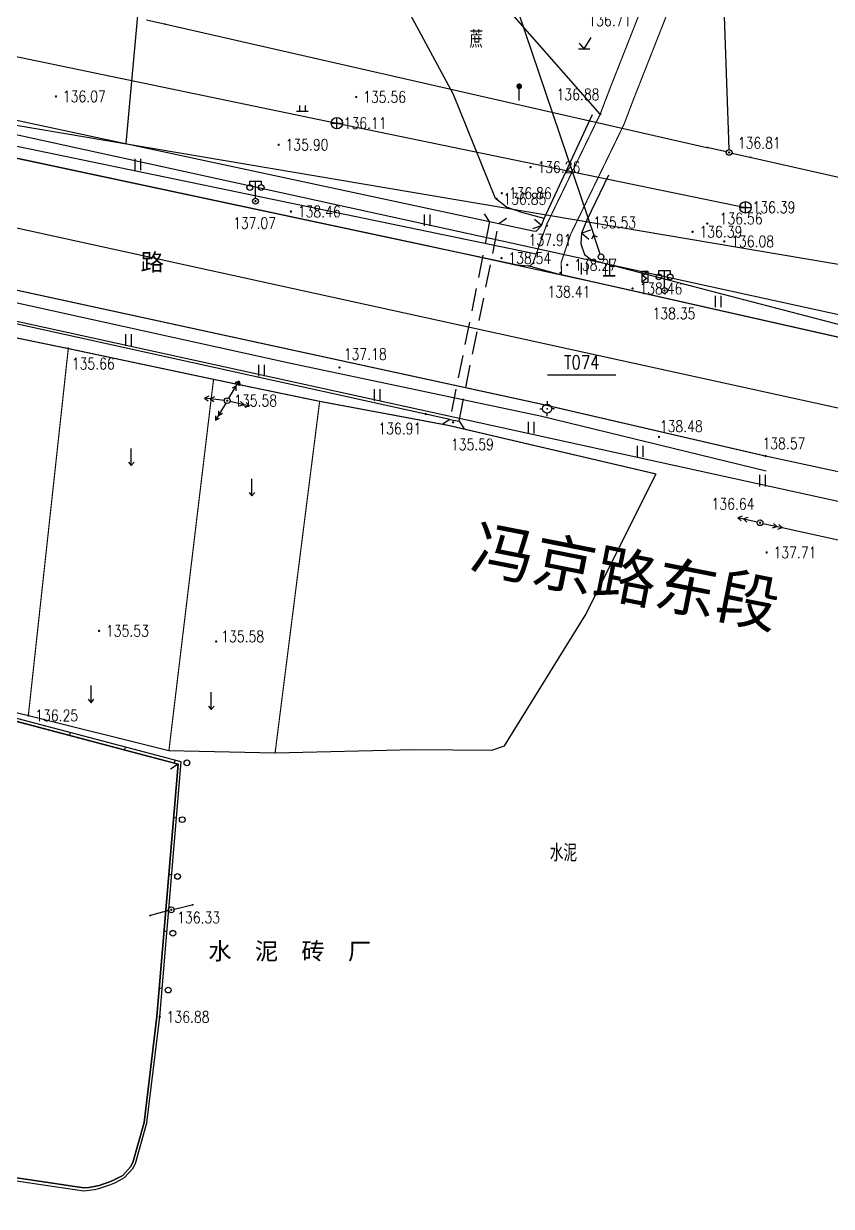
# Model space of a CAD drawing. Extents: x 529262 to 576451, y 2694391 to 2717535.
# Drawn here: x 564022 to 564092.9, y 2711331.8 to 2711435.6 of the extents above; entities that cross this region are included whole.
import ezdxf
from ezdxf.enums import TextEntityAlignment as Align
from ezdxf.xclip import XClip

# ---------------------------------------------------------------- set-up
doc = ezdxf.new("R2010")
doc.units = 0
doc.header["$XCLIPFRAME"] = 0
doc.linetypes.add('X2', pattern=[10, 8, -2])
doc.linetypes.add('X5', pattern=[3, 2, -1])
for name, color, linetype in [('COMPONENT', 8, 'Continuous'), ('DLDW', 8, 'Continuous'), ('DLSS', 4, 'Continuous'), ('DMTZ', 8, 'Continuous'), ('GCD', 8, 'Continuous'), ('GXYZ', 8, 'Continuous'), ('JMD', 8, 'Continuous'), ('KZD', 8, 'Continuous'), ('PP-COM', 7, 'Continuous'), ('RD-中线', 40, 'Continuous'), ('RD-红线', 7, 'Continuous'), ('RD-路名', 7, 'Continuous'), ('ZBTZ', 8, 'Continuous'), ('ZJ', 7, 'Continuous')]:
    doc.layers.add(name, color=color, linetype=linetype)
doc.styles.add('HZ', font='rs.shx', dxfattribs={"width": 0.8, "bigfont": 'hztxt.shx'})
doc.styles.add('romanc', font='romanc.shx', dxfattribs={"width": 0.8})
doc.styles.add('等线体', font='simhei.ttf')
doc.styles.add('黑体', font='simhei.ttf')
doc.linetypes.add('10411', pattern='A,2,[150,AAA.SHX,S=1,R=0,X=0,Y=1],2,[151,AAA.SHX,S=1,R=0,X=0,Y=3],1e-11', length=4)
doc.linetypes.add('10421', pattern='A,2,[150,AAA.SHX,S=0.5,R=0,X=0,Y=0.5],1e-11', length=2)
doc.linetypes.add('10422', pattern='A,0.75,[150,AAA.SHX,S=0.5,R=0,X=0,Y=0.5],1.5,[177,AAA.SHX,S=1,R=0,X=0,Y=0.4],0.75', length=3)
doc.linetypes.add('1161', pattern='A,0,[149,AAA.SHX,S=0.15,R=0,X=0,Y=0],-1.6', length=1.6)
doc.linetypes.add('732', pattern='A,9,-0.5,[162,AAA.SHX,S=1,R=0,X=0,Y=0],-0.5', length=10)

# ---------------------------------------------------------------- blocks, each defined once
blk = doc.blocks.new('A$C19FD0107')
at = {"layer": 'RD-中线', "color": 8, "linetype": 'Continuous', "flags": 128}
blk.add_lwpolyline([(-6861.03, 17001.72), (-7060.42, 17045.41, 0.117908), (-7116.23, 17044.26), (-7165.18, 17031.49)], format="xyb", dxfattribs=at)
at = {"layer": 'RD-红线', "color": 8, "linetype": 'Continuous', "flags": 128}
for points in [[(-6889.09, 17016.06), (-7058.71, 17053.22, 0.098729), (-7108.76, 17054.1, 0.098729)], [(-6862.74, 16993.9), (-7062.12, 17037.59, 0.117895), (-7114.21, 17036.52), (-7120.78, 17034.81)]]:
    blk.add_lwpolyline(points, format="xyb", dxfattribs=at)
blk = doc.blocks.new('gc013a')
at = {"linetype": 'Continuous'}
blk.add_line((0.5, 0), (4, 0), dxfattribs=at)
at = {"linetype": 'Continuous', "flags": 128}
for points in [[(2.31, -0.4), (3, 0), (2.31, 0.4)], [(3.31, -0.4), (4, 0), (3.31, 0.4)]]:
    blk.add_lwpolyline(points, dxfattribs=at)
blk = doc.blocks.new('GC200')
at = {"linetype": 'Continuous', "const_width": 0.2, "flags": 128}
blk.add_lwpolyline([(-0.1, 0, 1), (0.1, 0, 1)], format="xyb", close=True, dxfattribs=at)
blk = doc.blocks.new('gc097')
at = {"color": 8}
for p, q in [((-1, 2.9), (-1, 3.5)), ((-1, 3.5), (1, 3.5)), ((0, 0.5), (0, 3.5)), ((1, 3.5), (1, 2.9))]:
    blk.add_line(p, q, dxfattribs=at)
for centre in [(-1, 2.4), (1, 2.4), (0, 0)]:
    blk.add_circle(centre, 0.5, dxfattribs=at)
blk = doc.blocks.new('gc037')
for p, q in [((0, 0), (-1.39, 0.8)), ((-1.39, -0.8), (0, 0))]:
    blk.add_line(p, q)
blk = doc.blocks.new('gc170')
at = {"color": 8, "linetype": 'Continuous'}
blk.add_circle((0, 0), 0.5, dxfattribs=at)
blk = doc.blocks.new('gc013c')
at = {"linetype": 'Continuous'}
blk.add_line((0.5, 0), (4, 0), dxfattribs=at)
at = {"linetype": 'Continuous', "const_width": 0.15, "flags": 128}
blk.add_lwpolyline([(3.775, 0, 1), (3.925, 0, 1)], format="xyb", close=True, dxfattribs=at)
blk = doc.blocks.new('gc013b')
at = {"linetype": 'Continuous'}
blk.add_line((0.5, 0), (4, 0), dxfattribs=at)
at = {"linetype": 'Continuous', "flags": 128}
blk.add_lwpolyline([(3.5, 0.5), (4, 0), (3.5, -0.5)], dxfattribs=at)
blk = doc.blocks.new('gc123')
at = {"color": 8}
for p, q in [((-1, 0), (1, 0)), ((0, 0), (-0.8, 1)), ((0, 0), (1.2, 2))]:
    blk.add_line(p, q, dxfattribs=at)
blk = doc.blocks.new('gc165')
at = {"color": 8}
blk.add_line((0, 0), (0, 2), dxfattribs=at)
at = {"color": 8, "const_width": 0.5}
blk.add_lwpolyline([(-0.25, 2.5, 1), (0.25, 2.5, 1)], format="xyb", close=True, dxfattribs=at)
blk = doc.blocks.new('gc119')
at = {"color": 8}
for p, q in [((-1, 0), (1, 0)), ((-0.5, 1), (-0.5, 0)), ((0.5, 1), (0.5, 0))]:
    blk.add_line(p, q, dxfattribs=at)
blk = doc.blocks.new('gc121')
at = {"color": 8}
for p, q in [((-0.5, -1), (-0.5, 1)), ((0.5, -1), (0.5, 1))]:
    blk.add_line(p, q, dxfattribs=at)
blk = doc.blocks.new('gc234')
at = {"linetype": 'Continuous'}
for p, q in [((-0.5, 0), (-0.5, 2)), ((-0.5, 2), (0.5, 2)), ((0.5, 0), (-0.5, 0)), ((0.35, 1.75), (-0.35, 1.25)), ((-0.35, 1.25), (0.35, 0.75)), ((0.35, 0.75), (-0.35, 0.25)), ((0.5, 2), (0.5, 0))]:
    blk.add_line(p, q, dxfattribs=at)
blk = doc.blocks.new('gc116')
at = {"color": 8}
for p, q in [((-1.3, 0), (-0.8, 0)), ((0, 1.3), (0, 0.8)), ((1.3, 0), (0.8, 0)), ((0, -1.3), (0, -0.8))]:
    blk.add_line(p, q, dxfattribs=at)
blk.add_circle((0, 0), 0.8, dxfattribs=at)
blk.add_point((0, 0), dxfattribs=at)
blk = doc.blocks.new('gc120')
at = {"color": 8}
for p, q in [((0, 0), (0, 3)), ((-0.5, 0.6), (0, 0)), ((0, 0), (0.5, 0.6))]:
    blk.add_line(p, q, dxfattribs=at)
blk = doc.blocks.new('gcbj0102')
for p, q in [((-1, 0), (1, 0)), ((0, -1), (0, 1))]:
    blk.add_line(p, q)
blk.add_circle((0, 0), 1)

msp = doc.modelspace()

# ---------------------------------------------------------------- linework, layer by layer
at = {"color": 8, "linetype": 'Continuous', "flags": 128}
msp.add_lwpolyline([(563880.523, 2711450.504), (564182.421, 2711399.466)], dxfattribs=at)
at = {"layer": 'DLSS', "linetype": 'Continuous', "lineweight": -2}
for p, q in [((564062.903, 2711418.225), (564062.459, 2711418.891)), ((564063.707, 2711418.064), (564064.373, 2711418.507)), ((564062.903, 2711418.225), (564063.707, 2711418.064)), ((564059.421, 2711400.871), (564058.755, 2711400.428)), ((564059.421, 2711400.871), (564060.225, 2711400.71)), ((564060.225, 2711400.71), (564060.668, 2711400.044))]:
    msp.add_line(p, q, dxfattribs=at)
at = {"layer": 'DLSS', "linetype": 'X5', "lineweight": -2}
for p, q in [((564062.903, 2711418.225), (564059.421, 2711400.871)), ((564060.225, 2711400.71), (564063.707, 2711418.064))]:
    msp.add_line(p, q, dxfattribs=at)
at = {"layer": 'DLSS', "linetype": 'X2', "lineweight": -2, "const_width": 0.1, "elevation": 138.16, "flags": 128}
msp.add_lwpolyline([(564066.458, 2711414.318), (564066.726, 2711414.618), (564067.918, 2711417.988), (564072.608, 2711427.648), (564073.395, 2711429.723), (564076.128, 2711436.658), (564076.661, 2711438.091), (564077.989, 2711441.093), (564078.452, 2711442.093), (564078.435, 2711442.56)], dxfattribs=at)
at = {"layer": 'DLSS', "linetype": 'Continuous', "lineweight": -2, "const_width": 0.1, "elevation": 138.16, "flags": 128}
msp.add_lwpolyline([(564101.549, 2711406.256), (564069.221, 2711413.554), (564069.177, 2711414.623), (564069.995, 2711417.072), (564074.693, 2711426.748), (564075.512, 2711428.905), (564078.246, 2711435.846), (564078.781, 2711437.28), (564079.646, 2711439.724), (564080.084, 2711440.931), (564080.628, 2711441.928)], dxfattribs=at)
at = {"layer": 'DLSS', "linetype": 'Continuous', "const_width": 0.1, "flags": 128}
for points in [[(564066.458, 2711414.318), (564065.54, 2711414.365), (563983.332, 2711431.877)], [(564066.458, 2711414.318), (564065.54, 2711414.365), (563983.332, 2711431.877)], [(564087.118, 2711397.648), (564067.384, 2711402.218)]]:
    msp.add_lwpolyline(points, dxfattribs=at)
at = {"layer": 'DLSS', "linetype": 'Continuous', "const_width": 0.1, "elevation": 138.57, "flags": 128}
msp.add_lwpolyline([(564067.384, 2711402.218), (564011.726, 2711414.305)], dxfattribs=at)
msp.add_lwpolyline([(564067.384, 2711402.218), (564011.726, 2711414.305)], dxfattribs=at)
at = {"layer": 'DMTZ', "linetype": '10421', "lineweight": -2, "flags": 128}
for points in [[(564067.685, 2711418.501), (564065.729, 2711419.027), (564064.383, 2711419.478), (564063.432, 2711420.247), (564059.731, 2711429.353), (564054.316, 2711439.438), (564050.946, 2711446.978), (564050.538, 2711447.306), (564033.463, 2711452.366), (564031.078, 2711452.746), (564025.702, 2711452.899), (564020.704, 2711453.126), (564010.735, 2711452.771)], [(564067.685, 2711418.501), (564065.729, 2711419.027), (564064.383, 2711419.478), (564063.432, 2711420.247), (564059.731, 2711429.353), (564054.316, 2711439.438), (564050.946, 2711446.978), (564050.538, 2711447.306), (564033.463, 2711452.366), (564031.078, 2711452.746), (564025.702, 2711452.899), (564020.704, 2711453.126), (564010.735, 2711452.771)], [(564009.809, 2711377.925), (564022.437, 2711374.895), (564034.769, 2711371.811), (564044.085, 2711371.613), (564056.294, 2711371.905), (564063.087, 2711371.863), (564064.222, 2711372.221), (564071.282, 2711383.656), (564077.507, 2711396.077)]]:
    msp.add_lwpolyline(points, dxfattribs=at)
at = {"layer": 'DMTZ', "linetype": '10411', "lineweight": -2, "flags": 128}
for points in [[(563983.51, 2711433.441), (563992.213, 2711430.881), (564066.999, 2711415.389)], [(563983.51, 2711433.441), (563992.213, 2711430.881), (564066.999, 2711415.389)], [(564087.175, 2711396.335), (564067.483, 2711401.123), (564045.325, 2711405.805), (564014.413, 2711412.601)], [(564087.175, 2711396.335), (564067.483, 2711401.123), (564045.325, 2711405.805), (564014.413, 2711412.601)]]:
    msp.add_lwpolyline(points, dxfattribs=at)
at = {"layer": 'DMTZ', "linetype": '10422', "lineweight": -2, "flags": 128}
for points in [[(563992.679, 2711433.236), (564017.013, 2711428.062), (564062.903, 2711418.225), (564063.707, 2711418.064), (564066.715, 2711417.408), (564066.98, 2711417.374), (564067.453, 2711417.865), (564067.685, 2711418.501), (564071.924, 2711427.609)], [(563992.679, 2711433.236), (564017.013, 2711428.062), (564062.903, 2711418.225), (564063.707, 2711418.064), (564066.715, 2711417.408), (564066.98, 2711417.374), (564067.453, 2711417.865), (564067.685, 2711418.501), (564071.924, 2711427.609)], [(564073.328, 2711422.301), (564071.438, 2711418.341), (564070.958, 2711417.188), (564070.893, 2711416.27), (564071.22, 2711415.326), (564071.838, 2711414.853), (564101.445, 2711407.152), (564101.917, 2711407.168)], [(564059.421, 2711400.871), (564014.282, 2711410.811), (564012.676, 2711408.836), (564012.116, 2711398.641), (564011.692, 2711392.117), (564010.954, 2711386.609), (564009.809, 2711377.925)]]:
    msp.add_lwpolyline(points, dxfattribs=at)
at = {"layer": 'GXYZ', "linetype": 'Continuous', "lineweight": -2}
for p, q in [((564083.852, 2711426.279), (564081.634, 2711492.799)), ((564065.426, 2711436.529), (564072.036, 2711417.022)), ((564034.5, 2711435.529), (564081.969, 2711424.724)), ((564034.5, 2711435.529), (564081.969, 2711424.724)), ((564085.869, 2711423.838), (564114.998, 2711417.239))]:
    msp.add_line(p, q, dxfattribs=at)
at = {"layer": 'GXYZ', "linetype": 'Continuous'}
msp.add_line((564088.581, 2711391.369), (564114.998, 2711385.57), dxfattribs=at)
at = {"layer": 'GXYZ', "linetype": '732', "flags": 128}
msp.add_lwpolyline([(564007.722, 2711435.53), (564049.504, 2711426.858), (564085.346, 2711419.463)], dxfattribs=at)
at = {"layer": 'JMD', "linetype": 'Continuous'}
for p, q in [((564026.108, 2711373.391), (564026.044, 2711373.149)), ((564030.942, 2711372.113), (564030.878, 2711371.871)), ((564035.57, 2711370.631), (564034.916, 2711370.17)), ((564035.29, 2711370.963), (564035.227, 2711370.722)), ((564035.424, 2711365.899), (564035.175, 2711365.92)), ((564035.007, 2711360.917), (564034.758, 2711360.938)), ((564034.589, 2711355.934), (564034.34, 2711355.955)), ((564034.172, 2711350.952), (564033.923, 2711350.972))]:
    msp.add_line(p, q, dxfattribs=at)
at = {"layer": 'JMD', "linetype": 'Continuous', "flags": 128}
for points in [[(563995.536, 2711274.419), (563999.82, 2711297.234), (564004.26, 2711319.419), (564006.207, 2711336.576), (564009.112, 2711336.144), (564022.592, 2711334.156), (564027.303, 2711333.448, 0.1158078), (564030.712, 2711334.548), (564031.406, 2711335.304), (564031.602, 2711335.684), (564032.593, 2711339.198), (564033.714, 2711348.478), (564035.57, 2711370.631), (564009.492, 2711377.524), (564011.397, 2711392.279)], [(563995.766, 2711274.287), (564000.066, 2711297.186), (564004.508, 2711319.38), (564006.427, 2711336.291), (564009.076, 2711335.897), (564022.556, 2711333.909), (564027.295, 2711333.196, 0.1178605), (564030.873, 2711334.353), (564031.612, 2711335.16), (564031.836, 2711335.592), (564032.839, 2711339.149), (564033.963, 2711348.453), (564035.837, 2711370.819), (564009.768, 2711377.71), (564011.645, 2711392.246)]]:
    msp.add_lwpolyline(points, format="xyb", dxfattribs=at)
msp.add_lwpolyline([(564009.112, 2711336.144), (564014.642, 2711376.163), (564035.57, 2711370.631), (564033.714, 2711348.478), (564032.593, 2711339.198), (564031.602, 2711335.684), (564031.406, 2711335.304), (564030.712, 2711334.548, -0.1158078), (564027.303, 2711333.448), (564022.592, 2711334.156)], format="xyb", close=True, dxfattribs=at)
at = {"layer": 'KZD', "linetype": 'Continuous'}
msp.add_line((564067.989, 2711404.78), (564073.989, 2711404.78), dxfattribs=at)
at = {"layer": 'PP-COM', "elevation": 138.16}
msp.add_lwpolyline([(564096.578, 2711407.378), (564074.413, 2711412.382), (564057.15, 2711416.153), (563989.692, 2711430.522), (563977.364, 2711433.148), (563949.43, 2711439.584), (563937.447, 2711442.144), (563922.56, 2711444.229), (563911.299, 2711444.622), (563898.273, 2711444.579)], dxfattribs=at)
at = {"layer": 'ZBTZ', "linetype": '1161', "lineweight": -2, "flags": 128}
for points, elevation in [([(564033.463, 2711452.366), (564030.997, 2711425.064)], 136.215), ([(564033.463, 2711452.366), (564030.997, 2711425.064)], 136.215), ([(564072.608, 2711427.648), (564063.241, 2711438.3)], 136.88)]:
    msp.add_lwpolyline(points, dxfattribs=dict(at, elevation=elevation))
at = {"layer": 'ZBTZ', "linetype": '1161', "flags": 128}
msp.add_lwpolyline([(564066.458, 2711414.318), (564069.187, 2711413.534)], dxfattribs=at)
at = {"layer": 'ZBTZ', "linetype": 'Continuous', "lineweight": -2, "const_width": 0.1, "flags": 128}
for points, elevation in [([(564012.676, 2711408.836), (564014.685, 2711409.237), (564015.914, 2711409.142), (564025.941, 2711407.077), (564038.684, 2711404.379), (564047.992, 2711402.45), (564059.289, 2711400.339), (564077.507, 2711396.077)], 137.541), ([(564012.676, 2711408.836), (564014.685, 2711409.237), (564015.914, 2711409.142), (564025.941, 2711407.077), (564038.684, 2711404.379), (564047.992, 2711402.45), (564059.289, 2711400.339), (564077.507, 2711396.077)], 137.541), ([(564022.437, 2711374.895), (564025.941, 2711407.077)], 136.246), ([(564047.992, 2711402.45), (564044.085, 2711371.613)], 135.577)]:
    msp.add_lwpolyline(points, dxfattribs=dict(at, elevation=elevation))
msp.add_lwpolyline([(564038.684, 2711404.379), (564034.769, 2711371.811)], dxfattribs=at)
at = {"layer": 'ZBTZ', "linetype": '1161', "lineweight": -2, "flags": 128}
msp.add_lwpolyline([(564102.065, 2711394.411), (564099.608, 2711394.948), (564087.118, 2711397.648)], dxfattribs=at)

# ---------------------------------------------------------------- block references
at = {"layer": 'COMPONENT', "linetype": 'Continuous', "xscale": 0.5, "yscale": 0.5}
for p in [(564049.508, 2711426.853), (564085.353, 2711419.465)]:
    msp.add_blockref('gcbj0102', p, dxfattribs=at)
at = {"layer": 'DLDW', "linetype": 'Continuous', "lineweight": -2, "xscale": 0.5, "yscale": 0.5}
for p in [(564042.364, 2711420.008, 137.067), (564042.364, 2711420.008, 137.067), (564078.248, 2711412.168, 138.35)]:
    msp.add_blockref('gc097', p, dxfattribs=at)
at = {"layer": 'DLSS', "linetype": 'Continuous', "lineweight": -2, "xscale": 0.4999999999882167, "yscale": 0.4999999999882167, "zscale": 0.4999999999882167}
for p, rotation in [((564067.453, 2711417.865, 137.91), 349.2201058416612), ((564071.008, 2711417.188, 135.53), 169.2201058416613)]:
    msp.add_blockref('gc037', p, dxfattribs=dict(at, rotation=rotation))
at = {"layer": 'GCD', "linetype": 'Continuous', "lineweight": -2}
ref = msp.add_blockref('GC200', (564076.128, 2711436.658, 136.71), dxfattribs=dict(at, xscale=0.5, yscale=0.5, zscale=0.5))
ref.add_attrib('height', '136.71', dxfattribs={"linetype": 'Continuous', "height": 1, "style": 'HZ', "width": 0.8}).set_placement((564071.564, 2711435.861, 136.71), align=Align.MIDDLE_LEFT)
at = {"layer": 'GCD', "linetype": 'Continuous'}
ref = msp.add_blockref('GC200', (564024.859, 2711429.199, 136.065), dxfattribs=dict(at, xscale=0.5, yscale=0.5, zscale=0.5))
ref.add_attrib('height', '136.07', dxfattribs={"linetype": 'Continuous', "height": 1, "style": 'HZ', "width": 0.8}).set_placement((564025.459, 2711429.199, 136.065), align=Align.MIDDLE_LEFT)
at = {"layer": 'GCD', "linetype": 'Continuous', "lineweight": -2}
ref = msp.add_blockref('GC200', (564051.203, 2711429.149, 135.564), dxfattribs=dict(at, xscale=0.5, yscale=0.5, zscale=0.5))
ref.add_attrib('height', '135.56', dxfattribs={"linetype": 'Continuous', "height": 1, "style": 'HZ', "width": 0.8}).set_placement((564051.803, 2711429.149, 135.564), align=Align.MIDDLE_LEFT)
ref = msp.add_blockref('GC200', (564072.608, 2711427.648, 136.88), dxfattribs=dict(at, xscale=0.5, yscale=0.5, zscale=0.5))
ref.add_attrib('height', '136.88', dxfattribs={"linetype": 'Continuous', "height": 1, "style": 'HZ', "width": 0.8}).set_placement((564068.771, 2711429.372, 136.88), align=Align.MIDDLE_LEFT)
at = {"layer": 'GCD', "linetype": 'Continuous'}
ref = msp.add_blockref('GC200', (564049.496, 2711426.858, 136.107), dxfattribs=dict(at, xscale=0.5, yscale=0.5, zscale=0.5))
ref.add_attrib('height', '136.11', dxfattribs={"linetype": 'Continuous', "height": 1, "style": 'HZ', "width": 0.8}).set_placement((564050.096, 2711426.858, 136.107), align=Align.MIDDLE_LEFT)
at = {"layer": 'GCD', "linetype": 'Continuous', "lineweight": -2}
ref = msp.add_blockref('GC200', (564083.919, 2711424.28, 136.81), dxfattribs=dict(at, xscale=0.5, yscale=0.5, zscale=0.5))
ref.add_attrib('height', '136.81', dxfattribs={"linetype": 'Continuous', "height": 1, "style": 'HZ', "width": 0.8}).set_placement((564084.672, 2711425.123, 136.81), align=Align.MIDDLE_LEFT)
at = {"layer": 'GCD', "linetype": 'Continuous'}
ref = msp.add_blockref('GC200', (564044.397, 2711424.957, 135.898), dxfattribs=dict(at, xscale=0.5, yscale=0.5, zscale=0.5))
ref.add_attrib('height', '135.90', dxfattribs={"linetype": 'Continuous', "height": 1, "style": 'HZ', "width": 0.8}).set_placement((564044.997, 2711424.957, 135.898), align=Align.MIDDLE_LEFT)
ref = msp.add_blockref('GC200', (564066.495, 2711422.999, 136.259), dxfattribs=dict(at, xscale=0.5, yscale=0.5, zscale=0.5))
ref.add_attrib('height', '136.26', dxfattribs={"linetype": 'Continuous', "height": 1, "style": 'HZ', "width": 0.8}).set_placement((564067.095, 2711422.999, 136.259), align=Align.MIDDLE_LEFT)
at = {"layer": 'GCD', "linetype": 'Continuous', "lineweight": -2}
ref = msp.add_blockref('GC200', (564063.51, 2711420.21, 136.85), dxfattribs=dict(at, xscale=0.5, yscale=0.5, zscale=0.5))
ref.add_attrib('height', '136.85', dxfattribs={"linetype": 'Continuous', "height": 1, "style": 'HZ', "width": 0.8}).set_placement((564064.11, 2711420.21, 136.85), align=Align.MIDDLE_LEFT)
at = {"layer": 'GCD', "linetype": 'Continuous'}
ref = msp.add_blockref('GC200', (564063.98, 2711420.709, 136.86), dxfattribs=dict(at, xscale=0.5, yscale=0.5, zscale=0.5))
ref.add_attrib('height', '136.86', dxfattribs={"linetype": 'Continuous', "height": 1, "style": 'HZ', "width": 0.8}).set_placement((564064.58, 2711420.709, 136.86), align=Align.MIDDLE_LEFT)
at = {"layer": 'GCD', "linetype": 'Continuous', "lineweight": -2}
ref = msp.add_blockref('GC200', (564042.364, 2711420.008, 137.067), dxfattribs=dict(at, xscale=0.5, yscale=0.5, zscale=0.5))
ref.add_attrib('height', '137.07', dxfattribs={"linetype": 'Continuous', "height": 1, "style": 'HZ', "width": 0.8}).set_placement((564040.395, 2711418.086, 137.067), align=Align.MIDDLE_LEFT)
ref = msp.add_blockref('GC200', (564042.364, 2711420.008, 137.067), dxfattribs=dict(at, xscale=0.5, yscale=0.5, zscale=0.5))
ref.add_attrib('height', '137.07', dxfattribs={"linetype": 'Continuous', "lineweight": -2, "height": 1, "style": 'HZ', "width": 0.8}).set_placement((564040.395, 2711418.086, 137.067), align=Align.MIDDLE_LEFT)
at = {"layer": 'GCD', "linetype": 'Continuous'}
ref = msp.add_blockref('GC200', (564045.474, 2711419.1, 138.463), dxfattribs=dict(at, xscale=0.5, yscale=0.5, zscale=0.5))
ref.add_attrib('height', '138.46', dxfattribs={"linetype": 'Continuous', "height": 1, "style": 'HZ', "width": 0.8}).set_placement((564046.074, 2711419.1, 138.463), align=Align.MIDDLE_LEFT)
ref = msp.add_blockref('GC200', (564085.357, 2711419.466, 136.385), dxfattribs=dict(at, xscale=0.5, yscale=0.5, zscale=0.5))
ref.add_attrib('height', '136.39', dxfattribs={"linetype": 'Continuous', "height": 1, "style": 'HZ', "width": 0.8}).set_placement((564085.957, 2711419.466, 136.385), align=Align.MIDDLE_LEFT)
at = {"layer": 'GCD', "linetype": 'Continuous', "lineweight": -2}
ref = msp.add_blockref('GC200', (564071.008, 2711417.188, 135.53), dxfattribs=dict(at, xscale=0.5, yscale=0.5, zscale=0.5))
ref.add_attrib('height', '135.53', dxfattribs={"linetype": 'Continuous', "height": 1, "style": 'HZ', "width": 0.8}).set_placement((564071.987, 2711418.135, 135.53), align=Align.MIDDLE_LEFT)
ref = msp.add_blockref('GC200', (564081.998, 2711418.044, 136.555), dxfattribs=dict(at, xscale=0.5, yscale=0.5, zscale=0.5))
ref.add_attrib('height', '136.56', dxfattribs={"linetype": 'Continuous', "height": 1, "style": 'HZ', "width": 0.8}).set_placement((564083.082, 2711418.484, 136.555), align=Align.MIDDLE_LEFT)
ref = msp.add_blockref('GC200', (564067.934, 2711417.866, 137.91), dxfattribs=dict(at, xscale=0.5, yscale=0.5, zscale=0.5))
ref.add_attrib('height', '137.91', dxfattribs={"linetype": 'Continuous', "height": 1, "style": 'HZ', "width": 0.8}).set_placement((564066.328, 2711416.605, 137.91), align=Align.MIDDLE_LEFT)
at = {"layer": 'GCD', "linetype": 'Continuous'}
ref = msp.add_blockref('GC200', (564080.708, 2711417.322, 136.394), dxfattribs=dict(at, xscale=0.5, yscale=0.5, zscale=0.5))
ref.add_attrib('height', '136.39', dxfattribs={"linetype": 'Continuous', "height": 1, "style": 'HZ', "width": 0.8}).set_placement((564081.308, 2711417.322, 136.394), align=Align.MIDDLE_LEFT)
ref = msp.add_blockref('GC200', (564083.491, 2711416.475, 136.081), dxfattribs=dict(at, xscale=0.5, yscale=0.5, zscale=0.5))
ref.add_attrib('height', '136.08', dxfattribs={"linetype": 'Continuous', "height": 1, "style": 'HZ', "width": 0.8}).set_placement((564084.091, 2711416.475, 136.081), align=Align.MIDDLE_LEFT)
ref = msp.add_blockref('GC200', (564063.942, 2711415.008, 138.536), dxfattribs=dict(at, xscale=0.5, yscale=0.5, zscale=0.5))
ref.add_attrib('height', '138.54', dxfattribs={"linetype": 'Continuous', "height": 1, "style": 'HZ', "width": 0.8}).set_placement((564064.542, 2711415.008, 138.536), align=Align.MIDDLE_LEFT)
ref = msp.add_blockref('GC200', (564069.713, 2711414.418, 138.267), dxfattribs=dict(at, xscale=0.5, yscale=0.5, zscale=0.5))
ref.add_attrib('height', '138.27', dxfattribs={"linetype": 'Continuous', "height": 1, "style": 'HZ', "width": 0.8}).set_placement((564070.313, 2711414.418, 138.267), align=Align.MIDDLE_LEFT)
at = {"layer": 'GCD', "linetype": 'Continuous', "lineweight": -2}
ref = msp.add_blockref('GC200', (564069.118, 2711413.718, 138.41), dxfattribs=dict(at, xscale=0.5, yscale=0.5, zscale=0.5))
ref.add_attrib('height', '138.41', dxfattribs={"linetype": 'Continuous', "height": 1, "style": 'HZ', "width": 0.8}).set_placement((564067.975, 2711412.061, 138.41), align=Align.MIDDLE_LEFT)
at = {"layer": 'GCD', "linetype": 'Continuous'}
ref = msp.add_blockref('GC200', (564075.442, 2711412.346, 138.455), dxfattribs=dict(at, xscale=0.5, yscale=0.5, zscale=0.5))
ref.add_attrib('height', '138.46', dxfattribs={"linetype": 'Continuous', "height": 1, "style": 'HZ', "width": 0.8}).set_placement((564076.042, 2711412.346, 138.455), align=Align.MIDDLE_LEFT)
at = {"layer": 'GCD', "linetype": 'Continuous', "lineweight": -2}
ref = msp.add_blockref('GC200', (564078.248, 2711412.168, 138.35), dxfattribs=dict(at, xscale=0.5, yscale=0.5, zscale=0.5))
ref.add_attrib('height', '138.35', dxfattribs={"linetype": 'Continuous', "height": 1, "style": 'HZ', "width": 0.8}).set_placement((564077.189, 2711410.155, 138.35), align=Align.MIDDLE_LEFT)
ref = msp.add_blockref('GC200', (564025.941, 2711407.077, 135.66), dxfattribs=dict(at, xscale=0.5, yscale=0.5, zscale=0.5))
ref.add_attrib('height', '135.66', dxfattribs={"linetype": 'Continuous', "height": 1, "style": 'HZ', "width": 0.8}).set_placement((564026.247, 2711405.753, 135.66), align=Align.MIDDLE_LEFT)
ref = msp.add_blockref('GC200', (564025.941, 2711407.077, 135.66), dxfattribs=dict(at, xscale=0.5, yscale=0.5, zscale=0.5))
ref.add_attrib('height', '135.66', dxfattribs={"linetype": 'Continuous', "lineweight": -2, "height": 1, "style": 'HZ', "width": 0.8}).set_placement((564026.247, 2711405.753, 135.66), align=Align.MIDDLE_LEFT)
ref = msp.add_blockref('GC200', (564049.737, 2711405.415, 137.178), dxfattribs=dict(at, xscale=0.5, yscale=0.5, zscale=0.5))
ref.add_attrib('height', '137.18', dxfattribs={"linetype": 'Continuous', "height": 1, "style": 'HZ', "width": 0.8}).set_placement((564050.103, 2711406.595, 137.178), align=Align.MIDDLE_LEFT)
ref = msp.add_blockref('GC200', (564039.886, 2711402.509, 135.583), dxfattribs=dict(at, xscale=0.5, yscale=0.5, zscale=0.5))
ref.add_attrib('height', '135.58', dxfattribs={"linetype": 'Continuous', "height": 1, "style": 'HZ', "width": 0.8}).set_placement((564040.486, 2711402.509, 135.583), align=Align.MIDDLE_LEFT)
ref = msp.add_blockref('GC200', (564039.886, 2711402.509, 135.583), dxfattribs=dict(at, xscale=0.5, yscale=0.5, zscale=0.5))
ref.add_attrib('height', '135.58', dxfattribs={"linetype": 'Continuous', "lineweight": -2, "height": 1, "style": 'HZ', "width": 0.8}).set_placement((564040.486, 2711402.509, 135.583), align=Align.MIDDLE_LEFT)
ref = msp.add_blockref('GC200', (564057.302, 2711401.34, 136.909), dxfattribs=dict(at, xscale=0.5, yscale=0.5, zscale=0.5))
ref.add_attrib('height', '136.91', dxfattribs={"linetype": 'Continuous', "height": 1, "style": 'HZ', "width": 0.8}).set_placement((564053.141, 2711400.062, 136.909), align=Align.MIDDLE_LEFT)
ref = msp.add_blockref('GC200', (564059.704, 2711400.613, 135.589), dxfattribs=dict(at, xscale=0.5, yscale=0.5, zscale=0.5))
ref.add_attrib('height', '135.59', dxfattribs={"linetype": 'Continuous', "height": 1, "style": 'HZ', "width": 0.8}).set_placement((564059.508, 2711398.669, 135.589), align=Align.MIDDLE_LEFT)
ref = msp.add_blockref('GC200', (564077.763, 2711399.331, 138.478), dxfattribs=dict(at, xscale=0.5, yscale=0.5, zscale=0.5))
ref.add_attrib('height', '138.48', dxfattribs={"linetype": 'Continuous', "height": 1, "style": 'HZ', "width": 0.8}).set_placement((564077.831, 2711400.262, 138.478), align=Align.MIDDLE_LEFT)
at = {"layer": 'GCD', "linetype": 'Continuous'}
ref = msp.add_blockref('GC200', (564087.118, 2711397.648, 138.57), dxfattribs=dict(at, xscale=0.5, yscale=0.5, zscale=0.5))
ref.add_attrib('height', '138.57', dxfattribs={"linetype": 'Continuous', "height": 1, "style": 'HZ', "width": 0.8}).set_placement((564086.836, 2711398.756, 138.57), align=Align.MIDDLE_LEFT)
ref = msp.add_blockref('GC200', (564086.628, 2711391.798, 136.64), dxfattribs=dict(at, xscale=0.5, yscale=0.5, zscale=0.5))
ref.add_attrib('height', '136.64', dxfattribs={"linetype": 'Continuous', "height": 1, "style": 'HZ', "width": 0.8}).set_placement((564082.367, 2711393.451, 136.64), align=Align.MIDDLE_LEFT)
ref = msp.add_blockref('GC200', (564087.208, 2711389.198, 137.71), dxfattribs=dict(at, xscale=0.5, yscale=0.5, zscale=0.5))
ref.add_attrib('height', '137.71', dxfattribs={"linetype": 'Continuous', "height": 1, "style": 'HZ', "width": 0.8}).set_placement((564087.808, 2711389.198, 137.71), align=Align.MIDDLE_LEFT)
at = {"layer": 'GCD', "linetype": 'Continuous', "lineweight": -2}
ref = msp.add_blockref('GC200', (564028.642, 2711382.316, 135.53), dxfattribs=dict(at, xscale=0.5, yscale=0.5, zscale=0.5))
ref.add_attrib('height', '135.53', dxfattribs={"linetype": 'Continuous', "lineweight": -2, "height": 1, "style": 'HZ', "width": 0.8}).set_placement((564029.242, 2711382.316, 135.53), align=Align.MIDDLE_LEFT)
ref = msp.add_blockref('GC200', (564038.915, 2711381.387, 135.577), dxfattribs=dict(at, xscale=0.5, yscale=0.5, zscale=0.5))
ref.add_attrib('height', '135.58', dxfattribs={"linetype": 'Continuous', "lineweight": -2, "height": 1, "style": 'HZ', "width": 0.8}).set_placement((564039.359, 2711381.831, 135.577), align=Align.MIDDLE_LEFT)
ref = msp.add_blockref('GC200', (564022.437, 2711374.895, 136.246), dxfattribs=dict(at, xscale=0.5, yscale=0.5, zscale=0.5))
ref.add_attrib('height', '136.25', dxfattribs={"linetype": 'Continuous', "lineweight": -2, "height": 1, "style": 'HZ', "width": 0.8}).set_placement((564023.037, 2711374.895, 136.246), align=Align.MIDDLE_LEFT)
at = {"layer": 'GCD', "linetype": 'Continuous'}
ref = msp.add_blockref('GC200', (564034.976, 2711357.845, 136.334), dxfattribs=dict(at, xscale=0.5, yscale=0.5, zscale=0.5))
ref.add_attrib('height', '136.33', dxfattribs={"linetype": 'Continuous', "height": 1, "style": 'HZ', "width": 0.8}).set_placement((564035.489, 2711357.165, 136.334), align=Align.MIDDLE_LEFT)
at = {"layer": 'GCD', "linetype": 'Continuous', "lineweight": -2}
ref = msp.add_blockref('GC200', (564033.963, 2711348.453, 136.882), dxfattribs=dict(at, xscale=0.5, yscale=0.5, zscale=0.5))
ref.add_attrib('height', '136.88', dxfattribs={"linetype": 'Continuous', "lineweight": -2, "height": 1, "style": 'HZ', "width": 0.8}).set_placement((564034.563, 2711348.453, 136.882), align=Align.MIDDLE_LEFT)
at = {"layer": 'GXYZ', "linetype": 'Continuous', "lineweight": -2}
for name, p, xscale, yscale, rotation in [('gc013c', (564032.55, 2711435.973), 0.4999999999649368, 0.4999999999649368, 347.1764037093978), ('gc013c', (564032.55, 2711435.973), 0.4999999999649368, 0.4999999999649368, 347.1764037093978), ('gc013c', (564083.919, 2711424.28), 0.5000000001352441, 0.5000000001352441, 91.90947706909799), ('gc013c', (564083.919, 2711424.28), 0.4999999999649368, 0.4999999999649368, 167.1764037093978), ('gc013c', (564083.919, 2711424.28), 0.5000000000050157, 0.5000000000050157, 347.234208019142), ('gc013b', (564072.678, 2711415.128), 0.5000000002048035, 0.5000000002048035, 108.7200294166019), ('gc013b', (564039.886, 2711402.509), 0.4999999999625536, 0.4999999999625536, 58.22769248404588), ('gc013b', (564039.886, 2711402.509), 0.4999999999625536, 0.4999999999625536, 58.22769248404588), ('gc013c', (564034.976, 2711357.845), 0.4999999999659905, 0.4999999999659905, 13.44905775152301)]:
    msp.add_blockref(name, p, dxfattribs=dict(at, xscale=xscale, yscale=yscale, rotation=rotation))
at = {"layer": 'GXYZ', "linetype": 'Continuous', "lineweight": -2, "xscale": 0.5, "yscale": 0.5}
for p in [(564083.919, 2711424.28), (564083.919, 2711424.28), (564072.678, 2711415.128), (564072.678, 2711415.128), (564039.886, 2711402.509), (564039.886, 2711402.509), (564086.628, 2711391.798), (564034.976, 2711357.845)]:
    msp.add_blockref('gc170', p, dxfattribs=at)
at = {"layer": 'GXYZ', "linetype": 'Continuous', "lineweight": -2, "xscale": 0.5, "yscale": 0.5, "zscale": 0.5}
msp.add_blockref('gc234', (564076.526, 2711412.863, 138.069), dxfattribs=at)
at = {"layer": 'GXYZ', "linetype": 'Continuous'}
for name, p, xscale, yscale, rotation in [('gc013a', (564039.886, 2711402.509), 0.4999999999625536, 0.4999999999625536, 58.22769248404588), ('gc013a', (564039.886, 2711402.509), 0.4999999999625536, 0.4999999999625536, 58.22769248404588), ('gc013a', (564039.886, 2711402.509), 0.4999999998649145, 0.4999999998649145, 239.2697601979599), ('gc013a', (564039.886, 2711402.509), 0.4999999998649145, 0.4999999998649145, 239.2697601979599), ('gc013a', (564086.628, 2711391.798), 0.5000000000380863, 0.5000000000380863, 347.6181042161745), ('gc013c', (564034.976, 2711357.844), 0.4999999999288813, 0.4999999999288813, 195.1858667872238)]:
    msp.add_blockref(name, p, dxfattribs=dict(at, xscale=xscale, yscale=yscale, rotation=rotation))
for p, xscale, yscale, zscale, rotation in [((564039.886, 2711402.509), 0.5000000000528722, 0.5000000000528722, 0.5000000000528722, 173.4678633052678), ((564039.886, 2711402.509), 0.5000000000528722, 0.5000000000528722, 0.5000000000528722, 173.4678633052678), ((564039.886, 2711402.509), 0.4999999999186298, 0.4999999999186298, 0.4999999999186298, 347.0934162935252), ((564039.886, 2711402.509), 0.4999999999186298, 0.4999999999186298, 0.4999999999186298, 347.0934162935252), ((564086.628, 2711391.798), 0.4999999999186298, 0.4999999999186298, 0.4999999999186298, 167.0934162935252)]:
    msp.add_blockref('gc013a', p, dxfattribs=dict(at, xscale=xscale, yscale=yscale, zscale=zscale, rotation=rotation))
at = {"layer": 'GXYZ', "linetype": 'Continuous', "xscale": 0.5, "yscale": 0.5}
msp.add_blockref('gc170', (564034.976, 2711357.845), dxfattribs=at)
at = {"layer": 'KZD', "linetype": 'Continuous', "lineweight": -2, "xscale": 0.5, "yscale": 0.5}
msp.add_blockref('gc116', (564067.949, 2711401.801, 138.451), dxfattribs=at)
at = {"layer": 'PP-COM'}
ref = msp.add_blockref('A$C19FD0107', (570997.993, 2694390.603), dxfattribs=at)
XClip(ref).set_block_clipping_path([(-9366.4383134884, 14428.6043910822), (-3328.4480743363, 17452.7484863754)])
at = {"layer": 'ZBTZ', "linetype": 'Continuous', "lineweight": -2, "xscale": 0.5, "yscale": 0.5}
for name, p in [('gc123', (564071.2, 2711433.357)), ('gc121', (564032.068, 2711423.222)), ('gc121', (564032.068, 2711423.222)), ('gc121', (564057.446, 2711418.334)), ('gc121', (564071.201, 2711414.086)), ('gc121', (564082.969, 2711411.202))]:
    msp.add_blockref(name, p, dxfattribs=at)
at = {"layer": 'ZBTZ', "linetype": 'Continuous', "xscale": 0.5, "yscale": 0.5}
for name, p in [('gc165', (564065.504, 2711428.836)), ('gc119', (564046.472, 2711427.901)), ('gc119', (564046.472, 2711427.901)), ('gc121', (564031.238, 2711407.83)), ('gc121', (564031.238, 2711407.83)), ('gc121', (564042.908, 2711405.166)), ('gc121', (564042.908, 2711405.166)), ('gc121', (564053.059, 2711403.003)), ('gc121', (564066.562, 2711400.14)), ('gc121', (564076.122, 2711398.045)), ('gc120', (564031.466, 2711396.809)), ('gc120', (564042.056, 2711394.166)), ('gc121', (564086.869, 2711395.488))]:
    msp.add_blockref(name, p, dxfattribs=at)
at = {"layer": 'ZBTZ', "linetype": 'Continuous', "xscale": 0.5, "yscale": 0.5, "zscale": 0.5}
for p in [(564027.944, 2711376.016), (564038.485, 2711375.424)]:
    msp.add_blockref('gc120', p, dxfattribs=at)
at = {"layer": 'ZBTZ', "linetype": 'Continuous', "lineweight": -2, "xscale": 0.4999999999257256, "yscale": 0.4999999999257256, "rotation": 265.2799914789755}
for p in [(564036.348, 2711370.739), (564035.937, 2711365.755), (564035.525, 2711360.772), (564035.114, 2711355.789), (564034.702, 2711350.806)]:
    msp.add_blockref('gc170', p, dxfattribs=at)

# ---------------------------------------------------------------- texts
at = {"layer": 'KZD', "linetype": 'Continuous', "style": 'romanc', "width": 0.8}
msp.add_text('T074', height=1.2, dxfattribs=at).set_placement((564070.989, 2711405.88), align=Align.MIDDLE)
at = {"layer": 'RD-路名', "color": 7, "linetype": 'Continuous', "style": '黑体'}
msp.add_text('冯京路东段', height=4, rotation=348.89829, dxfattribs=at).set_placement((564074.872, 2711387.172), align=Align.MIDDLE)
at = {"layer": 'ZJ', "color": 8, "linetype": 'Continuous', "style": 'HZ', "width": 0.8}
msp.add_text('蔗', height=1.5, dxfattribs=at).set_placement((564061.737, 2711434.282), align=Align.MIDDLE)
at = {"layer": 'ZJ', "color": 8, "linetype": 'Continuous', "style": '等线体'}
for s, p in [('路', (564033.302, 2711414.688)), ('路', (564033.302, 2711414.688)), ('水  泥  砖  厂', (564045.372, 2711354.247))]:
    msp.add_text(s, height=1.5, dxfattribs=at).set_placement(p, align=Align.MIDDLE)
at = {"layer": 'ZJ', "color": 8, "linetype": 'Continuous', "lineweight": -2, "style": 'HZ', "width": 0.8}
for s, p in [('止', (564073.389, 2711414.134)), ('水泥', (564069.381, 2711362.914))]:
    msp.add_text(s, height=1.5, dxfattribs=at).set_placement(p, align=Align.MIDDLE)

doc.saveas('drawing.dxf')
